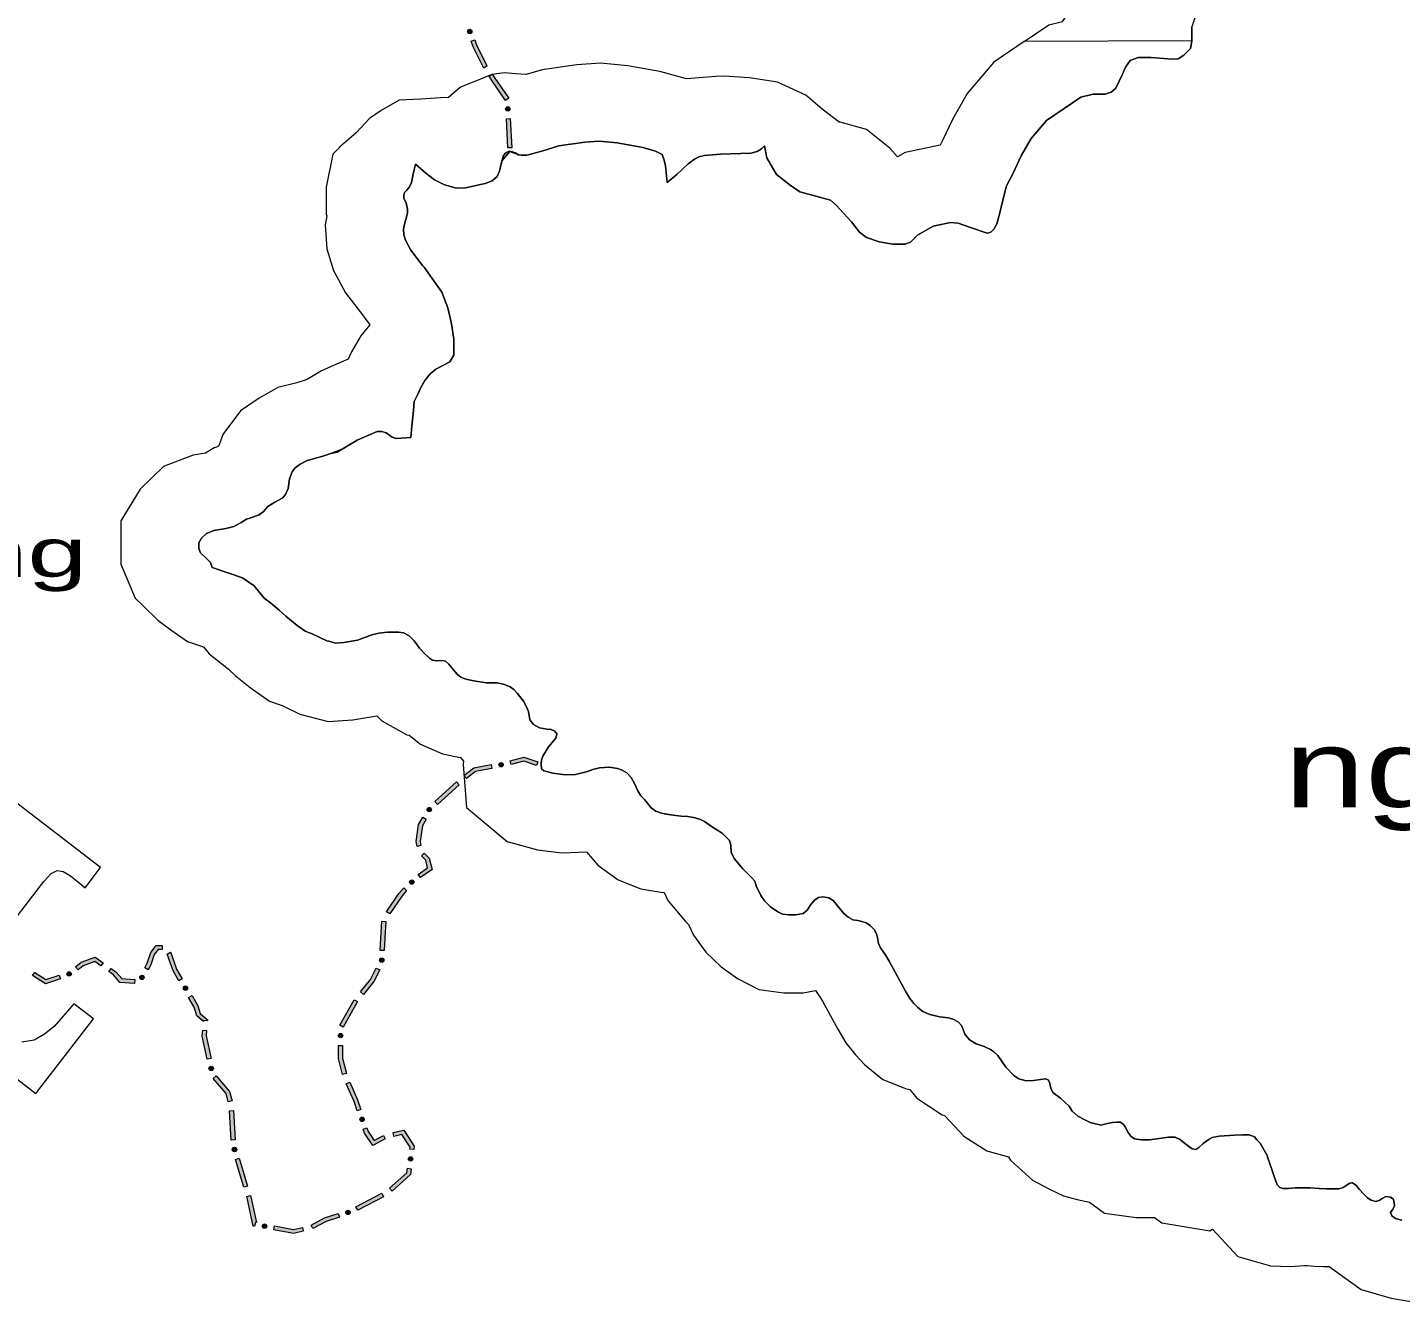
# Model space of a CAD drawing. Header units: metres. Extents: x -835890 to 1024355, y 79891 to 2211954.
# Drawn here: x -450619 to -309398, y 1624652 to 1755630 of the extents above; entities that cross this region are included whole.
import ezdxf
from ezdxf.enums import TextEntityAlignment as Align

# ---------------------------------------------------------------- set-up
doc = ezdxf.new("R2010")
doc.units = ezdxf.units.M
doc.header["$LTSCALE"] = 2200
for name, color, linetype, lineweight in [('13', 7, 'Continuous', 13), ('18', 7, 'Continuous', 13), ('20', 7, 'Continuous', 13), ('35', 7, 'Continuous', 13), ('36', 7, 'Continuous', 13), ('37', 7, 'Continuous', 13)]:
    doc.layers.add(name, color=color, linetype=linetype, lineweight=lineweight)
doc.layers.add('3', color=7, linetype='Continuous')

msp = doc.modelspace()

# ---------------------------------------------------------------- hatches: boundary and pattern name
at = {"layer": '37'}
for points in [[(-405053, 1755009, 1), (-405203, 1755434, 1)], [(-404607, 1754345), (-404420, 1753812), (-403371, 1751711), (-403349, 1751677), (-403686, 1751461), (-403719, 1751513), (-404789, 1753656), (-404984, 1754212)], [(-402809, 1750836), (-402469, 1750307), (-401124, 1748362), (-401453, 1748134), (-402802, 1750086), (-403145, 1750619)], [(-401202, 1747032, 1), (-401225, 1747482, 1)], [(-400962, 1746269), (-400806, 1743273), (-401206, 1743252), (-401362, 1746248)], [(-400980, 1680245), (-399556, 1680626), (-398122, 1680126), (-398253, 1679748), (-399572, 1680207), (-400877, 1679859)], [(-405723, 1678736), (-404724, 1679514), (-402923, 1679849), (-402850, 1679455), (-404555, 1679139), (-405477, 1678421)], [(-401682, 1679875, 1), (-402125, 1679793, 1)], [(-408716, 1676063), (-406485, 1678068), (-406217, 1677770), (-408449, 1675765)], [(-409184, 1675416, 1), (-409407, 1675025, 1)], [(-410535, 1671445), (-410644, 1671933), (-410391, 1673702), (-409964, 1674451), (-409617, 1674253), (-410006, 1673570), (-410237, 1671948), (-410145, 1671531)], [(-410433, 1668566), (-409460, 1669241), (-409654, 1670022), (-410095, 1670464), (-409812, 1670746), (-409293, 1670226), (-409005, 1669070), (-410205, 1668237)], [(-410934, 1667935, 1), (-411252, 1667616, 1)], [(-413677, 1664713), (-412413, 1666613), (-411923, 1667174), (-411622, 1666911), (-412094, 1666370), (-413344, 1664492)], [(-414329, 1660749), (-414266, 1662023), (-414158, 1663747), (-413759, 1663722), (-413866, 1662000), (-413930, 1660730)], [(-438555, 1658947), (-438299, 1659427), (-437931, 1660534), (-437365, 1661243), (-436753, 1661243), (-436753, 1660843), (-437173, 1660843), (-437574, 1660340), (-437930, 1659268), (-438202, 1658759)], [(-445666, 1659072), (-445103, 1659524), (-443644, 1660056), (-442827, 1659478), (-443058, 1659151), (-443704, 1659608), (-444904, 1659171), (-445416, 1658760)], [(-435907, 1660570), (-435879, 1660523), (-435274, 1658826), (-434699, 1657834), (-435045, 1657634), (-435638, 1658658), (-436242, 1660351), (-436250, 1660365)], [(-414168, 1659965, 1), (-414191, 1659516, 1)], [(-449873, 1658493), (-448722, 1657751), (-447357, 1658207), (-447230, 1657828), (-448777, 1657311), (-450089, 1658156)], [(-446132, 1658405, 1), (-446558, 1658263, 1)], [(-442011, 1658900), (-441482, 1658527), (-440917, 1657846), (-439571, 1657762), (-439596, 1657363), (-441114, 1657458), (-441756, 1658231), (-442242, 1658574)], [(-438742, 1658169, 1), (-438954, 1657771, 1)], [(-416377, 1656479), (-415322, 1657762), (-414745, 1658920), (-414387, 1658741), (-414985, 1657543), (-416068, 1656225)], [(-434258, 1656674, 1), (-434483, 1657064, 1)], [(-433696, 1656104), (-433095, 1655067), (-432864, 1654255), (-432107, 1653623), (-432115, 1653519), (-432514, 1653550), (-432521, 1653448), (-433215, 1654027), (-433466, 1654910), (-434042, 1655903)], [(-418503, 1653063), (-417029, 1655676), (-416681, 1655479), (-418155, 1652866)], [(-432191, 1652522), (-432233, 1651974), (-431738, 1649633), (-432129, 1649551), (-432637, 1651948), (-432590, 1652553)], [(-418417, 1652212, 1), (-418417, 1651762, 1)], [(-418206, 1647989), (-418617, 1649636), (-418617, 1650987), (-418217, 1650987), (-418217, 1649685), (-417817, 1648086)], [(-431680, 1648393, 1), (-431773, 1648834, 1)], [(-431217, 1647841), (-429837, 1646245), (-429579, 1645299), (-429965, 1645193), (-430199, 1646053), (-431520, 1647579)], [(-416713, 1644269), (-417032, 1645229), (-417838, 1647024), (-417474, 1647188), (-416659, 1645374), (-416333, 1644395)], [(-429424, 1644274), (-429253, 1641279), (-429653, 1641256), (-429823, 1644251)], [(-416278, 1643597, 1), (-416136, 1643170, 1)], [(-413825, 1641374), (-415098, 1640679), (-415939, 1641944), (-416081, 1642371), (-415702, 1642497), (-415577, 1642121), (-414968, 1641206), (-414017, 1641725)], [(-411279, 1640331), (-411253, 1640531), (-412103, 1641808), (-412926, 1641631), (-413010, 1642022), (-411920, 1642256), (-410837, 1640627), (-410882, 1640279)], [(-429259, 1640066, 1), (-429389, 1640497, 1)], [(-428844, 1639382), (-427977, 1636510), (-428360, 1636394), (-429227, 1639267)], [(-413383, 1636302), (-411596, 1637894), (-411537, 1638347), (-411140, 1638296), (-411219, 1637694), (-413117, 1636003)], [(-411181, 1639536, 1), (-411239, 1639090, 1)], [(-427688, 1635553), (-427649, 1635422), (-427071, 1632760), (-427181, 1632780), (-427252, 1632387), (-427406, 1632414), (-428036, 1635322), (-428071, 1635437)], [(-416832, 1634401), (-414168, 1635779), (-413984, 1635424), (-416649, 1634046)], [(-417436, 1633885, 1), (-417865, 1633748, 1)], [(-426011, 1632364, 1), (-426454, 1632444, 1)], [(-421444, 1632513), (-420066, 1633257), (-418664, 1633704), (-418542, 1633322), (-419909, 1632887), (-421254, 1632161)], [(-425213, 1632422), (-423254, 1632065), (-422345, 1632260), (-422262, 1631869), (-423247, 1631657), (-425285, 1632028)]]:
    msp.add_hatch(color=256, dxfattribs=at).paths.add_polyline_path(points)

# ---------------------------------------------------------------- linework, layer by layer
at = {"layer": '13'}
for points in [[(-393282, 1743840), (-391824, 1743937), (-389965, 1743754), (-387342, 1743293), (-386030, 1742928), (-385350, 1742564), (-385140, 1741978), (-385001, 1741391), (-384830, 1739703), (-383816, 1740504), (-382663, 1741615), (-382022, 1742085), (-381574, 1742320), (-380976, 1742470), (-379353, 1742598), (-376204, 1742715), (-375584, 1742865), (-375115, 1743142), (-374808, 1743450), (-374578, 1742242), (-373591, 1740515), (-372174, 1739404), (-371187, 1738726), (-369153, 1738170), (-368043, 1737862), (-367427, 1737368), (-365855, 1735641), (-365053, 1734592), (-364314, 1734037), (-363019, 1733605), (-361601, 1733359), (-360368, 1733359), (-359813, 1733544), (-359073, 1734284), (-357471, 1735209), (-355683, 1735579), (-354881, 1735518), (-353525, 1735024), (-351922, 1734469), (-351553, 1734592), (-351244, 1734901), (-350936, 1735456), (-350597, 1736567), (-350350, 1737739), (-349919, 1739343), (-349302, 1740515), (-348378, 1742489), (-347391, 1744216), (-345819, 1746067), (-342282, 1748481), (-341016, 1748787), (-339778, 1748781), (-339161, 1748966), (-338668, 1749398), (-337990, 1750817), (-337682, 1751557), (-337189, 1752236), (-336387, 1752544), (-335031, 1752544), (-332873, 1752359), (-332257, 1752421), (-331702, 1752791), (-330993, 1753469), (-330870, 1754210), (-330870, 1754888), (-330870, 1755690)], [(-419630, 1692524), (-419844, 1692579), (-421336, 1693304), (-422040, 1693553), (-422868, 1694134), (-424038, 1695104), (-424743, 1695725), (-425633, 1696471), (-426275, 1696968), (-427290, 1698231), (-428491, 1699055), (-431623, 1700099), (-431800, 1700629), (-432203, 1701033), (-432827, 1701620), (-433010, 1702061), (-433010, 1702648), (-432717, 1703125), (-432220, 1703610), (-431450, 1703904), (-430222, 1704116), (-429379, 1704336), (-428645, 1704740), (-428095, 1705070), (-427637, 1705217), (-426793, 1705511), (-426388, 1705853), (-425880, 1706375), (-425183, 1706840), (-424371, 1707275), (-424051, 1707682), (-423790, 1708233), (-423661, 1709225), (-423398, 1709961), (-423093, 1710367), (-422575, 1710722), (-421851, 1711127), (-420714, 1711421), (-420257, 1711566), (-419420, 1711831), (-418257, 1712281), (-417745, 1712593), (-416718, 1713217), (-415434, 1713767), (-414664, 1714097), (-414187, 1714097), (-413710, 1713951), (-413105, 1713510), (-412701, 1713363), (-411176, 1713491), (-411099, 1714656), (-410914, 1716260), (-410852, 1717186), (-410482, 1717926), (-410174, 1718605), (-409742, 1719346), (-409187, 1720025), (-408632, 1720518), (-407182, 1721259), (-406751, 1721938), (-406751, 1722802), (-406751, 1723604), (-406997, 1725147), (-407367, 1726813), (-407984, 1728418), (-409814, 1730989), (-409995, 1731176), (-411186, 1732732), (-411745, 1733753), (-411915, 1734312), (-411951, 1734883), (-411854, 1735418), (-411635, 1736123), (-411538, 1736584), (-411538, 1736949), (-411684, 1737557), (-411902, 1738067), (-411902, 1738407), (-411854, 1738650), (-411587, 1738918), (-411332, 1739246), (-411137, 1739708), (-410943, 1740558), (-410714, 1741565), (-409643, 1740643), (-408744, 1739963), (-407736, 1739440), (-406497, 1739124), (-405550, 1739149), (-403533, 1739586), (-402829, 1739853), (-402319, 1740315), (-402076, 1740850), (-401829, 1741904), (-401000, 1742888), (-400043, 1742527), (-399804, 1742491), (-399270, 1742515), (-397715, 1742928), (-395954, 1743451), (-393282, 1743840)], [(-366692, 1664585), (-367272, 1665310), (-367769, 1665870), (-368183, 1666140), (-368815, 1666240), (-369250, 1666178), (-369623, 1665950), (-370058, 1665452), (-370411, 1664872), (-370825, 1664541), (-371592, 1664396), (-372317, 1664396), (-372959, 1664479), (-373436, 1664727), (-374182, 1665245), (-374803, 1665846), (-375197, 1666385), (-375663, 1667400), (-375808, 1667877), (-376118, 1668209), (-377051, 1669142), (-377941, 1670199), (-378242, 1670862), (-378263, 1671567), (-378408, 1672044), (-378760, 1672396), (-379133, 1672769), (-379547, 1673039), (-380148, 1673412), (-380997, 1673992), (-381453, 1674241), (-382105, 1674428), (-382685, 1674510), (-383369, 1674552), (-384218, 1674656), (-384943, 1674759), (-385420, 1674842), (-386000, 1675070), (-386455, 1675402), (-387170, 1676252), (-387543, 1676646), (-387854, 1677164), (-388164, 1677827), (-388537, 1678532), (-388972, 1678988), (-389449, 1679278), (-389946, 1679465), (-390754, 1679589), (-391800, 1679506), (-392463, 1679340), (-393022, 1679154), (-394244, 1678843), (-395301, 1678801), (-396585, 1678967), (-397497, 1679216), (-397745, 1679423), (-397787, 1679942), (-397766, 1680294), (-397600, 1680729), (-397031, 1681679), (-396285, 1682570), (-396181, 1683005), (-396388, 1683295), (-396761, 1683461), (-397196, 1683502), (-397963, 1683626), (-398564, 1683958), (-398957, 1684455), (-399092, 1685305), (-399278, 1685802), (-399610, 1686382), (-400210, 1687170), (-400583, 1687564), (-400977, 1687854), (-401556, 1688102), (-402261, 1688248), (-403452, 1688268), (-404694, 1688455), (-405523, 1688621), (-406040, 1688849), (-406434, 1689159), (-406848, 1689615), (-407283, 1690175), (-407635, 1690486), (-407925, 1690569), (-408536, 1690527), (-408950, 1690589), (-409282, 1690776), (-409737, 1691232), (-410297, 1691833), (-410835, 1692579), (-411353, 1693077), (-411933, 1693387), (-412471, 1693470), (-413579, 1693450), (-414470, 1693346), (-415215, 1693180), (-416686, 1692641), (-418074, 1692413), (-418954, 1692351), (-419630, 1692524)], [(-313192, 1635728), (-313627, 1636163), (-314000, 1636620), (-314332, 1636848), (-314601, 1636827), (-314891, 1636661), (-315285, 1636371), (-315741, 1636226), (-317036, 1636243), (-317782, 1636284), (-318694, 1636346), (-319461, 1636346), (-320228, 1636326), (-320932, 1636263), (-321513, 1636284), (-321803, 1636367), (-322072, 1636657), (-322362, 1637403), (-323160, 1639725), (-323843, 1640948), (-324175, 1641280), (-324424, 1641570), (-324983, 1641798), (-325605, 1641778), (-326475, 1641757), (-328060, 1641653), (-328764, 1641529), (-329096, 1641342), (-329697, 1640907), (-330132, 1640471), (-330463, 1640285), (-330836, 1640347), (-331189, 1640596), (-331665, 1640969), (-332121, 1641342), (-332556, 1641529), (-333250, 1641550), (-334452, 1641363), (-335239, 1641280), (-336027, 1641280), (-336752, 1641384), (-337125, 1641653), (-337456, 1642068), (-337684, 1642586), (-337912, 1642897), (-338192, 1643084), (-338565, 1643105), (-339021, 1643063), (-339704, 1642918), (-340202, 1642794), (-340782, 1642918), (-341320, 1643063), (-341942, 1643353), (-342605, 1643706), (-343175, 1644224), (-343465, 1644743), (-344377, 1645551), (-345164, 1646132), (-345371, 1646588), (-345516, 1647210), (-345640, 1647438), (-345920, 1647542), (-346438, 1647479), (-347143, 1647376), (-347909, 1647334), (-348655, 1647542), (-349173, 1647873), (-350002, 1648744), (-350820, 1649947), (-351235, 1650320), (-351587, 1650569), (-352209, 1650859), (-353058, 1651129), (-353721, 1651564), (-354198, 1652144), (-354384, 1652601), (-354550, 1653015), (-354850, 1653388), (-355348, 1653658), (-355886, 1653803), (-356777, 1653907), (-357813, 1654176), (-358538, 1654467), (-359077, 1654902), (-359450, 1655296), (-359875, 1655814), (-360310, 1656561), (-361978, 1659650), (-362351, 1660210), (-362869, 1660998), (-363076, 1661454), (-363200, 1662076), (-363345, 1662511), (-363552, 1662905), (-363915, 1663278), (-364371, 1663569), (-364806, 1663735), (-365220, 1663817), (-365738, 1663900), (-366215, 1664149), (-366692, 1664585)], [(-309265, 1633011), (-309928, 1633198), (-310301, 1633468), (-310425, 1633799), (-310177, 1634131), (-310032, 1634484), (-310052, 1634795), (-310135, 1635127), (-310384, 1635396), (-310923, 1635438), (-311296, 1635251), (-311607, 1635023), (-311990, 1634940), (-312405, 1635064), (-312798, 1635313), (-313192, 1635728)]]:
    msp.add_lwpolyline(points, dxfattribs=at)
at = {"layer": '18'}
for points in [[(-330870, 1755690), (-330870, 1754888), (-330870, 1754210), (-330993, 1753469), (-331702, 1752791), (-332257, 1752421), (-332873, 1752359), (-335031, 1752544), (-336387, 1752544), (-337189, 1752236), (-337682, 1751557), (-337990, 1750817), (-338668, 1749398), (-339161, 1748966), (-339778, 1748781), (-341016, 1748787), (-342282, 1748481), (-345819, 1746067), (-347391, 1744216), (-348378, 1742489), (-349302, 1740515), (-349919, 1739343), (-350350, 1737739), (-350597, 1736567), (-350936, 1735456), (-351244, 1734901), (-351553, 1734592), (-351922, 1734469), (-353525, 1735024), (-354881, 1735518), (-355683, 1735579), (-357471, 1735209)], [(-330870, 1755690), (-330870, 1754888), (-330870, 1754210), (-330993, 1753469), (-331702, 1752791), (-332257, 1752421), (-332873, 1752359), (-335031, 1752544), (-336387, 1752544), (-337189, 1752236), (-337682, 1751557), (-337990, 1750817), (-338668, 1749398), (-339161, 1748966), (-339778, 1748781), (-341016, 1748787), (-342282, 1748481), (-345819, 1746067), (-347391, 1744216), (-348378, 1742489), (-349302, 1740515), (-349919, 1739343), (-350350, 1737739), (-350597, 1736567), (-350936, 1735456), (-351244, 1734901), (-351553, 1734592), (-351922, 1734469), (-353525, 1735024), (-354881, 1735518), (-355683, 1735579), (-357471, 1735209)], [(-357471, 1735209), (-359073, 1734284), (-359813, 1733544), (-360368, 1733359), (-361601, 1733359), (-363019, 1733605), (-364314, 1734037), (-365053, 1734592), (-365855, 1735641), (-367427, 1737368), (-368043, 1737862), (-369153, 1738170), (-371187, 1738726), (-372174, 1739404), (-373591, 1740515), (-374578, 1742242), (-374808, 1743450), (-375115, 1743142), (-375584, 1742865), (-376204, 1742715), (-379353, 1742598), (-380976, 1742470), (-381574, 1742320), (-382022, 1742085), (-382663, 1741615), (-383816, 1740504), (-384830, 1739703), (-385001, 1741391), (-385140, 1741978), (-385350, 1742564), (-386030, 1742928), (-387342, 1743293), (-389965, 1743754), (-391824, 1743937), (-393282, 1743840), (-395954, 1743451), (-397715, 1742928), (-399270, 1742515), (-399804, 1742491), (-400043, 1742527), (-401000, 1742888), (-401829, 1741904), (-402076, 1740850), (-402319, 1740315), (-402829, 1739853), (-403533, 1739586), (-405550, 1739149), (-406497, 1739124), (-407736, 1739440), (-408744, 1739963), (-409643, 1740643), (-410714, 1741565), (-410943, 1740558), (-411137, 1739708), (-411332, 1739246), (-411587, 1738918), (-411854, 1738650), (-411902, 1738407), (-411902, 1738067), (-411684, 1737557), (-411538, 1736949), (-411538, 1736584), (-411635, 1736123), (-411854, 1735418), (-411951, 1734883), (-411915, 1734312), (-411745, 1733753), (-411186, 1732732), (-409995, 1731176), (-409814, 1730989), (-407984, 1728418), (-407367, 1726813), (-406997, 1725147), (-406751, 1723604), (-406751, 1722802), (-406751, 1721938), (-407182, 1721259), (-408632, 1720518), (-409187, 1720025), (-409742, 1719346), (-410174, 1718605), (-410482, 1717926), (-410852, 1717186), (-410914, 1716260), (-411099, 1714656), (-411176, 1713491), (-412701, 1713363), (-413105, 1713510), (-413710, 1713951), (-414187, 1714097), (-414664, 1714097), (-415434, 1713767), (-416718, 1713217), (-417745, 1712593), (-418257, 1712281), (-419420, 1711831), (-420257, 1711566), (-420714, 1711421), (-421851, 1711127), (-422575, 1710722), (-423093, 1710367)], [(-357471, 1735209), (-359073, 1734284), (-359813, 1733544), (-360368, 1733359), (-361601, 1733359), (-363019, 1733605), (-364314, 1734037), (-365053, 1734592), (-365855, 1735641), (-367427, 1737368), (-368043, 1737862), (-369153, 1738170), (-371187, 1738726), (-372174, 1739404), (-373591, 1740515), (-374578, 1742242), (-374808, 1743450), (-375115, 1743142), (-375584, 1742865), (-376204, 1742715), (-379353, 1742598), (-380976, 1742470), (-381574, 1742320), (-382022, 1742085), (-382663, 1741615), (-383816, 1740504), (-384830, 1739703), (-385001, 1741391), (-385140, 1741978), (-385350, 1742564), (-386030, 1742928), (-387342, 1743293), (-389965, 1743754), (-391824, 1743937), (-393282, 1743840), (-395954, 1743451), (-397715, 1742928), (-399270, 1742515), (-399804, 1742491), (-400043, 1742527), (-401000, 1742888), (-401829, 1741904), (-402076, 1740850), (-402319, 1740315), (-402829, 1739853), (-403533, 1739586), (-405550, 1739149), (-406497, 1739124), (-407736, 1739440), (-408744, 1739963), (-409643, 1740643), (-410714, 1741565), (-410943, 1740558), (-411137, 1739708), (-411332, 1739246), (-411587, 1738918), (-411854, 1738650), (-411902, 1738407), (-411902, 1738067), (-411684, 1737557), (-411538, 1736949), (-411538, 1736584), (-411635, 1736123), (-411854, 1735418), (-411951, 1734883), (-411915, 1734312), (-411745, 1733753), (-411186, 1732732), (-409995, 1731176), (-409814, 1730989), (-407984, 1728418), (-407367, 1726813), (-406997, 1725147), (-406751, 1723604), (-406751, 1722802), (-406751, 1721938), (-407182, 1721259), (-408632, 1720518), (-409187, 1720025), (-409742, 1719346), (-410174, 1718605), (-410482, 1717926), (-410852, 1717186), (-410914, 1716260), (-411099, 1714656), (-411176, 1713491), (-412701, 1713363), (-413105, 1713510), (-413710, 1713951), (-414187, 1714097), (-414664, 1714097), (-415434, 1713767), (-416718, 1713217), (-417745, 1712593), (-418257, 1712281), (-419420, 1711831), (-420257, 1711566), (-420714, 1711421), (-421851, 1711127), (-422575, 1710722), (-423093, 1710367)], [(-423093, 1710367), (-423398, 1709961), (-423661, 1709225), (-423790, 1708233), (-424051, 1707682), (-424371, 1707275), (-425183, 1706840), (-425880, 1706375), (-426388, 1705853), (-426793, 1705511), (-427637, 1705217), (-428095, 1705070), (-428645, 1704740), (-429379, 1704336), (-430222, 1704116), (-431450, 1703904), (-432220, 1703610), (-432717, 1703125), (-433010, 1702648), (-433010, 1702061), (-432827, 1701620), (-432203, 1701033), (-431800, 1700629), (-431623, 1700099), (-428491, 1699055), (-427290, 1698231), (-426275, 1696968), (-425633, 1696471), (-424743, 1695725), (-424038, 1695104), (-422868, 1694134), (-422040, 1693553), (-421336, 1693304), (-419844, 1692579), (-419630, 1692524), (-418954, 1692351), (-418074, 1692413), (-416686, 1692641), (-415215, 1693180), (-414470, 1693346), (-413579, 1693450), (-412471, 1693470), (-411933, 1693387), (-411353, 1693077), (-410835, 1692579), (-410297, 1691833), (-409737, 1691232), (-409282, 1690776), (-408950, 1690589), (-408536, 1690527), (-407925, 1690569), (-407635, 1690486), (-407283, 1690175), (-406848, 1689615), (-406434, 1689159), (-406040, 1688849), (-405523, 1688621), (-404694, 1688455), (-403452, 1688268), (-402261, 1688248), (-401556, 1688102), (-400977, 1687854), (-400583, 1687564), (-400210, 1687170), (-399610, 1686382), (-399278, 1685802), (-399092, 1685305), (-398957, 1684455), (-398564, 1683958), (-397963, 1683626), (-397196, 1683502), (-396761, 1683461), (-396388, 1683295), (-396181, 1683005), (-396285, 1682570), (-397031, 1681679), (-397600, 1680729), (-397766, 1680294), (-397787, 1679942), (-397745, 1679423), (-397497, 1679216), (-396585, 1678967), (-395301, 1678801), (-394244, 1678843), (-393022, 1679154), (-392463, 1679340), (-391800, 1679506), (-390754, 1679589), (-389946, 1679465), (-389449, 1679278), (-388972, 1678988), (-388537, 1678532), (-388164, 1677827), (-387854, 1677164), (-387543, 1676646), (-387170, 1676252), (-386455, 1675402), (-386000, 1675070), (-385420, 1674842), (-384943, 1674759), (-384218, 1674656)], [(-423093, 1710367), (-423398, 1709961), (-423661, 1709225), (-423790, 1708233), (-424051, 1707682), (-424371, 1707275), (-425183, 1706840), (-425880, 1706375), (-426388, 1705853), (-426793, 1705511), (-427637, 1705217), (-428095, 1705070), (-428645, 1704740), (-429379, 1704336), (-430222, 1704116), (-431450, 1703904), (-432220, 1703610), (-432717, 1703125), (-433010, 1702648), (-433010, 1702061), (-432827, 1701620), (-432203, 1701033), (-431800, 1700629), (-431623, 1700099), (-428491, 1699055), (-427290, 1698231), (-426275, 1696968), (-425633, 1696471), (-424743, 1695725), (-424038, 1695104), (-422868, 1694134), (-422040, 1693553), (-421336, 1693304), (-419844, 1692579), (-419630, 1692524), (-418954, 1692351), (-418074, 1692413), (-416686, 1692641), (-415215, 1693180), (-414470, 1693346), (-413579, 1693450), (-412471, 1693470), (-411933, 1693387), (-411353, 1693077), (-410835, 1692579), (-410297, 1691833), (-409737, 1691232), (-409282, 1690776), (-408950, 1690589), (-408536, 1690527), (-407925, 1690569), (-407635, 1690486), (-407283, 1690175), (-406848, 1689615), (-406434, 1689159), (-406040, 1688849), (-405523, 1688621), (-404694, 1688455), (-403452, 1688268), (-402261, 1688248), (-401556, 1688102), (-400977, 1687854), (-400583, 1687564), (-400210, 1687170), (-399610, 1686382), (-399278, 1685802), (-399092, 1685305), (-398957, 1684455), (-398564, 1683958), (-397963, 1683626), (-397196, 1683502), (-396761, 1683461), (-396388, 1683295), (-396181, 1683005), (-396285, 1682570), (-397031, 1681679), (-397600, 1680729), (-397766, 1680294), (-397787, 1679942), (-397745, 1679423), (-397497, 1679216), (-396585, 1678967), (-395301, 1678801), (-394244, 1678843), (-393022, 1679154), (-392463, 1679340), (-391800, 1679506), (-390754, 1679589), (-389946, 1679465), (-389449, 1679278), (-388972, 1678988), (-388537, 1678532), (-388164, 1677827), (-387854, 1677164), (-387543, 1676646), (-387170, 1676252), (-386455, 1675402), (-386000, 1675070), (-385420, 1674842), (-384943, 1674759), (-384218, 1674656)], [(-384218, 1674656), (-383369, 1674552), (-382685, 1674510), (-382105, 1674428), (-381453, 1674241), (-380997, 1673992), (-380148, 1673412), (-379547, 1673039), (-379133, 1672769), (-378760, 1672396), (-378408, 1672044), (-378263, 1671567), (-378242, 1670862), (-377941, 1670199), (-377051, 1669142), (-376118, 1668209), (-375808, 1667877), (-375663, 1667400), (-375197, 1666385), (-374803, 1665846), (-374182, 1665245), (-373436, 1664727), (-372959, 1664479), (-372317, 1664396), (-371592, 1664396), (-370825, 1664541), (-370411, 1664872), (-370058, 1665452), (-369623, 1665950), (-369250, 1666178), (-368815, 1666240), (-368183, 1666140), (-367769, 1665870), (-367272, 1665310), (-366692, 1664585), (-366215, 1664149), (-365738, 1663900), (-365220, 1663817), (-364806, 1663735), (-364371, 1663569), (-363915, 1663278), (-363552, 1662905), (-363345, 1662511), (-363200, 1662076), (-363076, 1661454), (-362869, 1660998), (-362351, 1660210), (-361978, 1659650), (-360310, 1656561), (-359875, 1655814), (-359450, 1655296), (-359077, 1654902), (-358538, 1654467), (-357813, 1654176), (-356777, 1653907), (-355886, 1653803), (-355348, 1653658), (-354850, 1653388), (-354550, 1653015), (-354384, 1652601), (-354198, 1652144), (-353721, 1651564), (-353058, 1651129), (-352209, 1650859), (-351587, 1650569), (-351235, 1650320), (-350820, 1649947), (-350002, 1648744), (-349173, 1647873), (-348655, 1647542), (-347909, 1647334), (-347143, 1647376), (-346438, 1647479), (-345920, 1647542), (-345640, 1647438), (-345516, 1647210), (-345371, 1646588), (-345164, 1646132), (-344377, 1645551), (-343465, 1644743), (-343175, 1644224), (-342605, 1643706), (-341942, 1643353), (-341320, 1643063), (-340782, 1642918), (-340202, 1642794), (-339704, 1642918), (-339021, 1643063), (-338565, 1643105), (-338192, 1643084), (-337912, 1642897), (-337684, 1642586), (-337456, 1642068), (-337125, 1641653), (-336752, 1641384), (-336027, 1641280), (-335239, 1641280), (-334452, 1641363), (-333250, 1641550), (-332556, 1641529), (-332121, 1641342)], [(-384218, 1674656), (-383369, 1674552), (-382685, 1674510), (-382105, 1674428), (-381453, 1674241), (-380997, 1673992), (-380148, 1673412), (-379547, 1673039), (-379133, 1672769), (-378760, 1672396), (-378408, 1672044), (-378263, 1671567), (-378242, 1670862), (-377941, 1670199), (-377051, 1669142), (-376118, 1668209), (-375808, 1667877), (-375663, 1667400), (-375197, 1666385), (-374803, 1665846), (-374182, 1665245), (-373436, 1664727), (-372959, 1664479), (-372317, 1664396), (-371592, 1664396), (-370825, 1664541), (-370411, 1664872), (-370058, 1665452), (-369623, 1665950), (-369250, 1666178), (-368815, 1666240), (-368183, 1666140), (-367769, 1665870), (-367272, 1665310), (-366692, 1664585), (-366215, 1664149), (-365738, 1663900), (-365220, 1663817), (-364806, 1663735), (-364371, 1663569), (-363915, 1663278), (-363552, 1662905), (-363345, 1662511), (-363200, 1662076), (-363076, 1661454), (-362869, 1660998), (-362351, 1660210), (-361978, 1659650), (-360310, 1656561), (-359875, 1655814), (-359450, 1655296), (-359077, 1654902), (-358538, 1654467), (-357813, 1654176), (-356777, 1653907), (-355886, 1653803), (-355348, 1653658), (-354850, 1653388), (-354550, 1653015), (-354384, 1652601), (-354198, 1652144), (-353721, 1651564), (-353058, 1651129), (-352209, 1650859), (-351587, 1650569), (-351235, 1650320), (-350820, 1649947), (-350002, 1648744), (-349173, 1647873), (-348655, 1647542), (-347909, 1647334), (-347143, 1647376), (-346438, 1647479), (-345920, 1647542), (-345640, 1647438), (-345516, 1647210), (-345371, 1646588), (-345164, 1646132), (-344377, 1645551), (-343465, 1644743), (-343175, 1644224), (-342605, 1643706), (-341942, 1643353), (-341320, 1643063), (-340782, 1642918), (-340202, 1642794), (-339704, 1642918), (-339021, 1643063), (-338565, 1643105), (-338192, 1643084), (-337912, 1642897), (-337684, 1642586), (-337456, 1642068), (-337125, 1641653), (-336752, 1641384), (-336027, 1641280), (-335239, 1641280), (-334452, 1641363), (-333250, 1641550), (-332556, 1641529), (-332121, 1641342)], [(-332121, 1641342), (-331665, 1640969), (-331189, 1640596), (-330836, 1640347), (-330463, 1640285), (-330132, 1640471), (-329697, 1640907), (-329096, 1641342), (-328764, 1641529), (-328060, 1641653), (-326475, 1641757), (-325605, 1641778), (-324983, 1641798), (-324424, 1641570), (-324175, 1641280), (-323843, 1640948), (-323160, 1639725), (-322362, 1637403), (-322072, 1636657), (-321803, 1636367), (-321513, 1636284), (-320932, 1636263), (-320228, 1636326), (-319461, 1636346), (-318694, 1636346), (-317782, 1636284), (-317036, 1636243), (-315741, 1636226), (-315285, 1636371), (-314891, 1636661), (-314601, 1636827), (-314332, 1636848), (-314000, 1636620), (-313627, 1636163), (-313192, 1635728), (-312798, 1635313), (-312405, 1635064), (-311990, 1634940), (-311607, 1635023), (-311296, 1635251), (-310923, 1635438), (-310384, 1635396), (-310135, 1635127), (-310052, 1634795), (-310032, 1634484), (-310177, 1634131), (-310425, 1633799), (-310301, 1633468), (-309928, 1633198), (-309265, 1633011)], [(-332121, 1641342), (-331665, 1640969), (-331189, 1640596), (-330836, 1640347), (-330463, 1640285), (-330132, 1640471), (-329697, 1640907), (-329096, 1641342), (-328764, 1641529), (-328060, 1641653), (-326475, 1641757), (-325605, 1641778), (-324983, 1641798), (-324424, 1641570), (-324175, 1641280), (-323843, 1640948), (-323160, 1639725), (-322362, 1637403), (-322072, 1636657), (-321803, 1636367), (-321513, 1636284), (-320932, 1636263), (-320228, 1636326), (-319461, 1636346), (-318694, 1636346), (-317782, 1636284), (-317036, 1636243), (-315741, 1636226), (-315285, 1636371), (-314891, 1636661), (-314601, 1636827), (-314332, 1636848), (-314000, 1636620), (-313627, 1636163), (-313192, 1635728), (-312798, 1635313), (-312405, 1635064), (-311990, 1634940), (-311607, 1635023), (-311296, 1635251), (-310923, 1635438), (-310384, 1635396), (-310135, 1635127), (-310052, 1634795), (-310032, 1634484), (-310177, 1634131), (-310425, 1633799), (-310301, 1633468), (-309928, 1633198), (-309265, 1633011)]]:
    msp.add_lwpolyline(points, dxfattribs=at)
at = {"layer": '20'}
for points in [[(-458243, 1655782), (-448942, 1667846), (-448193, 1668651), (-447554, 1668975), (-446946, 1668872), (-446187, 1668408), (-445520, 1667859), (-444694, 1667185), (-443095, 1669260), (-452599, 1676587)], [(-466316, 1658794), (-449752, 1646026), (-443837, 1653699), (-445858, 1655257), (-447878, 1652939), (-448857, 1652133), (-449945, 1651506), (-451212, 1651300)]]:
    msp.add_lwpolyline(points, dxfattribs=at)
at = {"layer": '35'}
for p, q in [((-330870, 1754265), (-348116, 1754185)), ((-332121, 1641342), (-332566, 1641532))]:
    msp.add_line(p, q, dxfattribs=at)
for points in [[(-348116, 1754185), (-345585, 1755913), (-344154, 1756259), (-342270, 1758852), (-338793, 1760190), (-338872, 1760822), (-337668, 1763954), (-337668, 1764275), (-338038, 1765693), (-338038, 1768819), (-336734, 1772731), (-333102, 1776103), (-330434, 1776992), (-329691, 1778516)], [(-322379, 1775258), (-323688, 1772576), (-324551, 1771404), (-325599, 1770356), (-326524, 1769863), (-328928, 1769062), (-329791, 1768260), (-330038, 1767521), (-330038, 1766719), (-329668, 1765301), (-329668, 1762959), (-329760, 1761674), (-330377, 1760625), (-330685, 1759823), (-330562, 1758836), (-330438, 1757849), (-330438, 1756924), (-330870, 1755690), (-330870, 1754888), (-330870, 1754265), (-348116, 1754185)], [(-374808, 1743450), (-374578, 1742242), (-373591, 1740515), (-372174, 1739404), (-371187, 1738726), (-369153, 1738170), (-368043, 1737862), (-367427, 1737368), (-365855, 1735641), (-365053, 1734592), (-364314, 1734037), (-363019, 1733605), (-361601, 1733359), (-360368, 1733359), (-359813, 1733544), (-359073, 1734284), (-357471, 1735209), (-355683, 1735579), (-354881, 1735518), (-353525, 1735024), (-351922, 1734469), (-351553, 1734592), (-351244, 1734901), (-350936, 1735456), (-350597, 1736567), (-350350, 1737739), (-349919, 1739343), (-349302, 1740515), (-348378, 1742489), (-347391, 1744216), (-345819, 1746067), (-342282, 1748481), (-341016, 1748787), (-339778, 1748781), (-339161, 1748966), (-338668, 1749398), (-337990, 1750817), (-337682, 1751557), (-337189, 1752236), (-336387, 1752544), (-335031, 1752544), (-332873, 1752359), (-332257, 1752421), (-331702, 1752791), (-330993, 1753469), (-330870, 1754210), (-330870, 1754265)], [(-348116, 1754185), (-351219, 1752067), (-353970, 1748829), (-355485, 1746175), (-356469, 1744075), (-356757, 1743527), (-360354, 1742782), (-361129, 1742335), (-361935, 1743220), (-364322, 1745131), (-367028, 1745883), (-367133, 1745912), (-368897, 1747217)], [(-382847, 1750347), (-385573, 1751104), (-388880, 1751686), (-391699, 1751963), (-394125, 1751801), (-397677, 1751284), (-399343, 1750790), (-400379, 1750876)], [(-400379, 1750876), (-401565, 1750955), (-402848, 1750787), (-404016, 1750331), (-406074, 1749507), (-407311, 1748444), (-408148, 1748388)], [(-368897, 1747217), (-370571, 1748667), (-373472, 1750006), (-376373, 1750453), (-378953, 1750618), (-379818, 1750586), (-382847, 1750347)], [(-408148, 1748388), (-410157, 1748277), (-412389, 1748165), (-414230, 1747105), (-415457, 1746268), (-416852, 1744762), (-418515, 1743337), (-418526, 1743292), (-419224, 1742593), (-419902, 1739199), (-419902, 1736426), (-419832, 1736261), (-419997, 1735350), (-419839, 1732874), (-419158, 1730635), (-417910, 1728355), (-416067, 1725947), (-415982, 1725859)], [(-410714, 1741565), (-409643, 1740643), (-408744, 1739963), (-407736, 1739440), (-406497, 1739124), (-405550, 1739149), (-403533, 1739586), (-402829, 1739853), (-402319, 1740315), (-402076, 1740850), (-401809, 1741992), (-401675, 1742466), (-401408, 1742758), (-401043, 1742904), (-401043, 1742904)], [(-401043, 1742904), (-400752, 1742879), (-400460, 1742734), (-400120, 1742539), (-399804, 1742491), (-399270, 1742515), (-397715, 1742928), (-395954, 1743451), (-393282, 1743840), (-391824, 1743937), (-389965, 1743754), (-387342, 1743293), (-386030, 1742928), (-385350, 1742564)], [(-384830, 1739703), (-383816, 1740504), (-382663, 1741615), (-382022, 1742085), (-381574, 1742320), (-380976, 1742470), (-379353, 1742598), (-376204, 1742715), (-375584, 1742865), (-375115, 1743142), (-374808, 1743450)], [(-409814, 1730989), (-409995, 1731176), (-411186, 1732732), (-411745, 1733753), (-411915, 1734312), (-411951, 1734883), (-411854, 1735418), (-411635, 1736123), (-411538, 1736584), (-411538, 1736949), (-411684, 1737557), (-411902, 1738067), (-411902, 1738407), (-411854, 1738650), (-411587, 1738918), (-411332, 1739246), (-411137, 1739708), (-410943, 1740558), (-410714, 1741565)], [(-385350, 1742564), (-385140, 1741978), (-385001, 1741391), (-384830, 1739703)], [(-411176, 1713491), (-411099, 1714656), (-410914, 1716260), (-410852, 1717186), (-410482, 1717926), (-410174, 1718605), (-409742, 1719346), (-409187, 1720025), (-408632, 1720518), (-407182, 1721259), (-406751, 1721938), (-406751, 1722802), (-406751, 1723604), (-406997, 1725147), (-407367, 1726813), (-407984, 1728418), (-409814, 1730989)], [(-415982, 1725859), (-415409, 1725053), (-416335, 1723921), (-417289, 1722283), (-417632, 1721529)], [(-417632, 1721529), (-418587, 1721120), (-420389, 1720347), (-421763, 1719512), (-421837, 1719457)], [(-421837, 1719457), (-422924, 1719113), (-424853, 1718615), (-426798, 1717527), (-428703, 1716221), (-430525, 1713792), (-430946, 1712613), (-431024, 1712561), (-431064, 1712520), (-431418, 1712406), (-432304, 1711875), (-433577, 1711654), (-436621, 1710494), (-439013, 1708159), (-441010, 1704911), (-441010, 1700462), (-439555, 1696968), (-438764, 1696223), (-437212, 1694697), (-435873, 1693692), (-434154, 1692510)], [(-419420, 1711831), (-418772, 1711969), (-417745, 1712593), (-416718, 1713217), (-415434, 1713767), (-414664, 1714097), (-414187, 1714097), (-413710, 1713951), (-413105, 1713510), (-412701, 1713363), (-411176, 1713491)], [(-431623, 1700099), (-431623, 1700099), (-431800, 1700629), (-432203, 1701033), (-432827, 1701620), (-433010, 1702061), (-433010, 1702648), (-432717, 1703125), (-432220, 1703610), (-431450, 1703904), (-430222, 1704116), (-429379, 1704336), (-428645, 1704740), (-428095, 1705070), (-427637, 1705217), (-426793, 1705511), (-426388, 1705853), (-425880, 1706375), (-425183, 1706840), (-424371, 1707275), (-424051, 1707682), (-423790, 1708233), (-423661, 1709225), (-423398, 1709961), (-423093, 1710367), (-422575, 1710722), (-421851, 1711127), (-420714, 1711421), (-419420, 1711831)], [(-384218, 1674656), (-385431, 1674846), (-386000, 1675070), (-386455, 1675402), (-387170, 1676252), (-387543, 1676646), (-387854, 1677164), (-388164, 1677827), (-388537, 1678532), (-388972, 1678988), (-389449, 1679278), (-389946, 1679465), (-390754, 1679589), (-391800, 1679506), (-392463, 1679340), (-393022, 1679154), (-394244, 1678843), (-395301, 1678801), (-396585, 1678967), (-397497, 1679216), (-397745, 1679423), (-397787, 1679942), (-397766, 1680294), (-397600, 1680729), (-397031, 1681679), (-396285, 1682570), (-396181, 1683005), (-396388, 1683295), (-396761, 1683461), (-397196, 1683502), (-397963, 1683626), (-398564, 1683958), (-398957, 1684455), (-399092, 1685305), (-399278, 1685802), (-399610, 1686382), (-400210, 1687170), (-400583, 1687564), (-400977, 1687854), (-401556, 1688102), (-402261, 1688248), (-403452, 1688268), (-404694, 1688455), (-405523, 1688621), (-406040, 1688849), (-406434, 1689159), (-406848, 1689615), (-407283, 1690175), (-407635, 1690486), (-407925, 1690569), (-408536, 1690527), (-408950, 1690589), (-409282, 1690776), (-409737, 1691232), (-410297, 1691833), (-410835, 1692579), (-411353, 1693077), (-411933, 1693387), (-412471, 1693470), (-413579, 1693450), (-414470, 1693346), (-415215, 1693180), (-416686, 1692641), (-418074, 1692413), (-418954, 1692351), (-419844, 1692579), (-421336, 1693304), (-422040, 1693553), (-422868, 1694134), (-424038, 1695104), (-424743, 1695725), (-425633, 1696471), (-426275, 1696968), (-427290, 1698231), (-428491, 1699055), (-431623, 1700099)], [(-434154, 1692510), (-432517, 1691964), (-431920, 1691221), (-430651, 1690239), (-429958, 1689658), (-429240, 1689024), (-427725, 1687768), (-425734, 1686374), (-424427, 1685912), (-422614, 1685030), (-419683, 1684280), (-417141, 1684459), (-414683, 1684863), (-414164, 1684344), (-411593, 1682896), (-411369, 1682863), (-410199, 1681938), (-407948, 1680947), (-406089, 1680575), (-405786, 1680192), (-405806, 1679857), (-405452, 1675433), (-401283, 1671957), (-398158, 1671104), (-395659, 1670781), (-393107, 1670881), (-391951, 1669507), (-389879, 1667999), (-387542, 1667080), (-385463, 1666753), (-385187, 1666714)], [(-332566, 1641532), (-333250, 1641550), (-333697, 1641480), (-334452, 1641363), (-335239, 1641280), (-336027, 1641280), (-336752, 1641384), (-337125, 1641653), (-337456, 1642068), (-337684, 1642586), (-337912, 1642897), (-338192, 1643084), (-338565, 1643105), (-339021, 1643063), (-339704, 1642918), (-340202, 1642794), (-340782, 1642918), (-341320, 1643063), (-341942, 1643353), (-342605, 1643706), (-343175, 1644224), (-343465, 1644743), (-344377, 1645551), (-345164, 1646132), (-345371, 1646588), (-345516, 1647210), (-345640, 1647438), (-345920, 1647542), (-346438, 1647479), (-347143, 1647376), (-347909, 1647334), (-348655, 1647542), (-349173, 1647873), (-350002, 1648744), (-350820, 1649947), (-351235, 1650320), (-351587, 1650569), (-352209, 1650859), (-353058, 1651129), (-353721, 1651564), (-354198, 1652144), (-354384, 1652601), (-354550, 1653015), (-354850, 1653388), (-355348, 1653658), (-355886, 1653803), (-356777, 1653907), (-357813, 1654176), (-358538, 1654467), (-359077, 1654902), (-359450, 1655296), (-359875, 1655814), (-360310, 1656561), (-361978, 1659650), (-362351, 1660210), (-362869, 1660998), (-363076, 1661454), (-363200, 1662076), (-363345, 1662511), (-363552, 1662905), (-363915, 1663278), (-364371, 1663569), (-364806, 1663735), (-365220, 1663817), (-365738, 1663900), (-366215, 1664149), (-366692, 1664585), (-367272, 1665310), (-367769, 1665870), (-368183, 1666140), (-368815, 1666240), (-369250, 1666178), (-369623, 1665950), (-370058, 1665452), (-370411, 1664872), (-370825, 1664541), (-371592, 1664396), (-372317, 1664396), (-372959, 1664479), (-373436, 1664727), (-374182, 1665245), (-374803, 1665846), (-375197, 1666385), (-375663, 1667400), (-375808, 1667877), (-376118, 1668209), (-377051, 1669142), (-377941, 1670199), (-378242, 1670862), (-378263, 1671567), (-378408, 1672044), (-378760, 1672396), (-379133, 1672769), (-379547, 1673039), (-380148, 1673412), (-380997, 1673992), (-381453, 1674241), (-382105, 1674428), (-382685, 1674510), (-383369, 1674552), (-384218, 1674656)], [(-385187, 1666714), (-385143, 1666709), (-384773, 1665890), (-382950, 1663727), (-382635, 1663412), (-382132, 1662316), (-380857, 1660571), (-379276, 1659043), (-377584, 1657868), (-375396, 1656727), (-372831, 1656396), (-370842, 1656396), (-369575, 1656635), (-369022, 1655795), (-368841, 1655523), (-367287, 1652645), (-366466, 1651236), (-365456, 1650004), (-364520, 1649015), (-362630, 1647487), (-360317, 1646561), (-359869, 1646445), (-359131, 1645546), (-356528, 1643836), (-356287, 1643760), (-356248, 1643703), (-354302, 1641658), (-351957, 1640156), (-349717, 1639534), (-349521, 1639182), (-347246, 1637113), (-345514, 1636192), (-344074, 1635520), (-342662, 1635139), (-341393, 1634867), (-339838, 1633744), (-336595, 1633280), (-334698, 1633280)], [(-309265, 1633011), (-309928, 1633198), (-310301, 1633468), (-310425, 1633799), (-310177, 1634131), (-310032, 1634484), (-310052, 1634795), (-310135, 1635127), (-310384, 1635396), (-310923, 1635438), (-311296, 1635251), (-311607, 1635023), (-311990, 1634940), (-312405, 1635064), (-312798, 1635313), (-313192, 1635728), (-313627, 1636163), (-314000, 1636620), (-314332, 1636848), (-314601, 1636827), (-314891, 1636661), (-315285, 1636371), (-315741, 1636226), (-317036, 1636243), (-317782, 1636284), (-318694, 1636346), (-319461, 1636346), (-320228, 1636326), (-320932, 1636263), (-321513, 1636284), (-321803, 1636367), (-322072, 1636657), (-322362, 1637403), (-323160, 1639725), (-323843, 1640948), (-324175, 1641280), (-324424, 1641570), (-324983, 1641798), (-325605, 1641778), (-326475, 1641757), (-328060, 1641653), (-328764, 1641529), (-329096, 1641342), (-329697, 1640907), (-330132, 1640471), (-330463, 1640285), (-330836, 1640347), (-331189, 1640596), (-331665, 1640969), (-332121, 1641342)], [(-334698, 1633280), (-333957, 1632757), (-328997, 1631930), (-328736, 1632077), (-326146, 1629288), (-322773, 1628324), (-320723, 1628251), (-319768, 1628335), (-319353, 1628346), (-318967, 1628346), (-318276, 1628299), (-317311, 1628246), (-316723, 1628238), (-313463, 1625882), (-310370, 1625012), (-308288, 1624652)]]:
    msp.add_lwpolyline(points, dxfattribs=at)
at = {"layer": '36'}
for points in [[(-330870, 1755690), (-330870, 1754888), (-330870, 1754210), (-330993, 1753469), (-331702, 1752791), (-332257, 1752421), (-332873, 1752359), (-335031, 1752544), (-336387, 1752544), (-337189, 1752236), (-337682, 1751557), (-337990, 1750817), (-338668, 1749398), (-339161, 1748966), (-339778, 1748781), (-341016, 1748787), (-342282, 1748481), (-345819, 1746067), (-347391, 1744216), (-348378, 1742489), (-349302, 1740515), (-349919, 1739343), (-350350, 1737739), (-350597, 1736567), (-350936, 1735456), (-351244, 1734901), (-351553, 1734592), (-351922, 1734469), (-353525, 1735024), (-354881, 1735518), (-355683, 1735579), (-357471, 1735209), (-359073, 1734284), (-359813, 1733544), (-360368, 1733359), (-361601, 1733359), (-363019, 1733605), (-364314, 1734037), (-365053, 1734592), (-365855, 1735641), (-367427, 1737368), (-368043, 1737862), (-369153, 1738170), (-371187, 1738726), (-372174, 1739404), (-373591, 1740515), (-374578, 1742242), (-374808, 1743450)], [(-400991, 1742899), (-401043, 1742904), (-401408, 1742758), (-401675, 1742466), (-401809, 1741992), (-402076, 1740850), (-402319, 1740315), (-402829, 1739853), (-403533, 1739586), (-405550, 1739149), (-406497, 1739124), (-407736, 1739440), (-408744, 1739963), (-409643, 1740643), (-410714, 1741565)], [(-385350, 1742564), (-386030, 1742928), (-387342, 1743293), (-389965, 1743754), (-391824, 1743937), (-393282, 1743840), (-395954, 1743451), (-397715, 1742928), (-399270, 1742515), (-399804, 1742491), (-400120, 1742539), (-400460, 1742734), (-401043, 1742904)], [(-384830, 1739703), (-383816, 1740504), (-382663, 1741615), (-382022, 1742085), (-381574, 1742320), (-380976, 1742470), (-379353, 1742598), (-376204, 1742715), (-375584, 1742865), (-375115, 1743142), (-374808, 1743450)], [(-410714, 1741565), (-410943, 1740558), (-411137, 1739708), (-411332, 1739246), (-411587, 1738918), (-411854, 1738650), (-411902, 1738407), (-411902, 1738067), (-411684, 1737557), (-411538, 1736949), (-411538, 1736584), (-411635, 1736123), (-411854, 1735418), (-411951, 1734883), (-411915, 1734312), (-411745, 1733753), (-411186, 1732732), (-409995, 1731176), (-409814, 1730989)], [(-384830, 1739703), (-385001, 1741391), (-385140, 1741978), (-385350, 1742564)], [(-409814, 1730989), (-407984, 1728418), (-407367, 1726813), (-406997, 1725147), (-406751, 1723604), (-406751, 1722802), (-406751, 1721938), (-407182, 1721259), (-408632, 1720518), (-409187, 1720025), (-409742, 1719346), (-410174, 1718605), (-410482, 1717926), (-410852, 1717186), (-410914, 1716260), (-411099, 1714656), (-411176, 1713491)], [(-419420, 1711831), (-418772, 1711969), (-417745, 1712593), (-416718, 1713217), (-415434, 1713767), (-414664, 1714097), (-414187, 1714097), (-413710, 1713951), (-413105, 1713510), (-412701, 1713363), (-411176, 1713491)], [(-431623, 1700099), (-431800, 1700629), (-432203, 1701033), (-432827, 1701620), (-433010, 1702061), (-433010, 1702648), (-432717, 1703125), (-432220, 1703610), (-431450, 1703904), (-430222, 1704116), (-429379, 1704336), (-428645, 1704740), (-428095, 1705070), (-427637, 1705217), (-426793, 1705511), (-426388, 1705853), (-425880, 1706375), (-425183, 1706840), (-424371, 1707275), (-424051, 1707682), (-423790, 1708233), (-423661, 1709225), (-423398, 1709961), (-423093, 1710367), (-422575, 1710722), (-421851, 1711127), (-420714, 1711421), (-419420, 1711831)], [(-384218, 1674656), (-384943, 1674759), (-385420, 1674842), (-386000, 1675070), (-386455, 1675402), (-387170, 1676252), (-387543, 1676646), (-387854, 1677164), (-388164, 1677827), (-388537, 1678532), (-388972, 1678988), (-389449, 1679278), (-389946, 1679465), (-390754, 1679589), (-391800, 1679506), (-392463, 1679340), (-393022, 1679154), (-394244, 1678843), (-395301, 1678801), (-396585, 1678967), (-397497, 1679216), (-397745, 1679423), (-397787, 1679942), (-397766, 1680294), (-397600, 1680729), (-397031, 1681679), (-396285, 1682570), (-396181, 1683005), (-396388, 1683295), (-396761, 1683461), (-397196, 1683502), (-397963, 1683626), (-398564, 1683958), (-398957, 1684455), (-399092, 1685305), (-399278, 1685802), (-399610, 1686382), (-400210, 1687170), (-400583, 1687564), (-400977, 1687854), (-401556, 1688102), (-402261, 1688248), (-403452, 1688268), (-404694, 1688455), (-405523, 1688621), (-406040, 1688849), (-406434, 1689159), (-406848, 1689615), (-407283, 1690175), (-407635, 1690486), (-407925, 1690569), (-408536, 1690527), (-408950, 1690589), (-409282, 1690776), (-409737, 1691232), (-410297, 1691833), (-410835, 1692579), (-411353, 1693077), (-411933, 1693387), (-412471, 1693470), (-413579, 1693450), (-414470, 1693346), (-415215, 1693180), (-416686, 1692641), (-418074, 1692413), (-418954, 1692351), (-419844, 1692579), (-421336, 1693304), (-422040, 1693553), (-422868, 1694134), (-424038, 1695104), (-424743, 1695725), (-425633, 1696471), (-426275, 1696968), (-427290, 1698231), (-428491, 1699055), (-431623, 1700099)], [(-332121, 1641342), (-332556, 1641529), (-333250, 1641550), (-334452, 1641363), (-335239, 1641280), (-336027, 1641280), (-336752, 1641384), (-337125, 1641653), (-337456, 1642068), (-337684, 1642586), (-337912, 1642897), (-338192, 1643084), (-338565, 1643105), (-339021, 1643063), (-339704, 1642918), (-340202, 1642794), (-340782, 1642918), (-341320, 1643063), (-341942, 1643353), (-342605, 1643706), (-343175, 1644224), (-343465, 1644743), (-344377, 1645551), (-345164, 1646132), (-345371, 1646588), (-345516, 1647210), (-345640, 1647438), (-345920, 1647542), (-346438, 1647479), (-347143, 1647376), (-347909, 1647334), (-348655, 1647542), (-349173, 1647873), (-350002, 1648744), (-350820, 1649947), (-351235, 1650320), (-351587, 1650569), (-352209, 1650859), (-353058, 1651129), (-353721, 1651564), (-354198, 1652144), (-354384, 1652601), (-354550, 1653015), (-354850, 1653388), (-355348, 1653658), (-355886, 1653803), (-356777, 1653907), (-357813, 1654176), (-358538, 1654467), (-359077, 1654902), (-359450, 1655296), (-359875, 1655814), (-360310, 1656561), (-361978, 1659650), (-362351, 1660210), (-362869, 1660998), (-363076, 1661454), (-363200, 1662076), (-363345, 1662511), (-363552, 1662905), (-363915, 1663278), (-364371, 1663569), (-364806, 1663735), (-365220, 1663817), (-365738, 1663900), (-366215, 1664149), (-366692, 1664585), (-367272, 1665310), (-367769, 1665870), (-368183, 1666140), (-368815, 1666240), (-369250, 1666178), (-369623, 1665950), (-370058, 1665452), (-370411, 1664872), (-370825, 1664541), (-371592, 1664396), (-372317, 1664396), (-372959, 1664479), (-373436, 1664727), (-374182, 1665245), (-374803, 1665846), (-375197, 1666385), (-375663, 1667400), (-375808, 1667877), (-376118, 1668209), (-377051, 1669142), (-377941, 1670199), (-378242, 1670862), (-378263, 1671567), (-378408, 1672044), (-378760, 1672396), (-379133, 1672769), (-379547, 1673039), (-380148, 1673412), (-380997, 1673992), (-381453, 1674241), (-382105, 1674428), (-382685, 1674510), (-383369, 1674552), (-384218, 1674656)], [(-332121, 1641342), (-331665, 1640969), (-331189, 1640596), (-330836, 1640347), (-330463, 1640285), (-330132, 1640471), (-329697, 1640907), (-329096, 1641342), (-328764, 1641529), (-328060, 1641653), (-326475, 1641757), (-325605, 1641778), (-324983, 1641798), (-324424, 1641570), (-324175, 1641280), (-323843, 1640948), (-323160, 1639725), (-322362, 1637403), (-322072, 1636657), (-321803, 1636367), (-321513, 1636284), (-320932, 1636263), (-320228, 1636326), (-319461, 1636346), (-318694, 1636346), (-317782, 1636284), (-317036, 1636243), (-315741, 1636226), (-315285, 1636371), (-314891, 1636661), (-314601, 1636827), (-314332, 1636848), (-314000, 1636620), (-313627, 1636163), (-313192, 1635728), (-312798, 1635313), (-312405, 1635064), (-311990, 1634940), (-311607, 1635023), (-311296, 1635251), (-310923, 1635438), (-310384, 1635396), (-310135, 1635127), (-310052, 1634795), (-310032, 1634484), (-310177, 1634131), (-310425, 1633799), (-310301, 1633468), (-309928, 1633198), (-309265, 1633011)]]:
    msp.add_lwpolyline(points, dxfattribs=at)
at = {"layer": '37'}
for points in [[(-404607, 1754345), (-404420, 1753812), (-403371, 1751711), (-403349, 1751677), (-403686, 1751461), (-403719, 1751513), (-404789, 1753656), (-404984, 1754212)], [(-402809, 1750836), (-402469, 1750307), (-401124, 1748362), (-401453, 1748134), (-402802, 1750086), (-403145, 1750619)], [(-400962, 1746269), (-400806, 1743273), (-401206, 1743252), (-401362, 1746248)], [(-400980, 1680245), (-399556, 1680626), (-398122, 1680126), (-398253, 1679748), (-399572, 1680207), (-400877, 1679859)], [(-405723, 1678736), (-404724, 1679514), (-402923, 1679849), (-402850, 1679455), (-404555, 1679139), (-405477, 1678421)], [(-408716, 1676063), (-406485, 1678068), (-406217, 1677770), (-408449, 1675765)], [(-410535, 1671445), (-410644, 1671933), (-410391, 1673702), (-409964, 1674451), (-409617, 1674253), (-410006, 1673570), (-410237, 1671948), (-410145, 1671531)], [(-410433, 1668566), (-409460, 1669241), (-409654, 1670022), (-410095, 1670464), (-409812, 1670746), (-409293, 1670226), (-409005, 1669070), (-410205, 1668237)], [(-413677, 1664713), (-412413, 1666613), (-411923, 1667174), (-411622, 1666911), (-412094, 1666370), (-413344, 1664492)], [(-414329, 1660749), (-414266, 1662023), (-414158, 1663747), (-413759, 1663722), (-413866, 1662000), (-413930, 1660730)], [(-438555, 1658947), (-438299, 1659427), (-437931, 1660534), (-437365, 1661243), (-436753, 1661243), (-436753, 1660843), (-437173, 1660843), (-437574, 1660340), (-437930, 1659268), (-438202, 1658759)], [(-445666, 1659072), (-445103, 1659524), (-443644, 1660056), (-442827, 1659478), (-443058, 1659151), (-443704, 1659608), (-444904, 1659171), (-445416, 1658760)], [(-435907, 1660570), (-435879, 1660523), (-435274, 1658826), (-434699, 1657834), (-435045, 1657634), (-435638, 1658658), (-436242, 1660351), (-436250, 1660365)], [(-449873, 1658493), (-448722, 1657751), (-447357, 1658207), (-447230, 1657828), (-448777, 1657311), (-450089, 1658156)], [(-442011, 1658900), (-441482, 1658527), (-440917, 1657846), (-439571, 1657762), (-439596, 1657363), (-441114, 1657458), (-441756, 1658231), (-442242, 1658574)], [(-416377, 1656479), (-415322, 1657762), (-414745, 1658920), (-414387, 1658741), (-414985, 1657543), (-416068, 1656225)], [(-433696, 1656104), (-433095, 1655067), (-432864, 1654255), (-432107, 1653623), (-432115, 1653519), (-432514, 1653550), (-432521, 1653448), (-433215, 1654027), (-433466, 1654910), (-434042, 1655903)], [(-418503, 1653063), (-417029, 1655676), (-416681, 1655479), (-418155, 1652866)], [(-432191, 1652522), (-432233, 1651974), (-431738, 1649633), (-432129, 1649551), (-432637, 1651948), (-432590, 1652553)], [(-418206, 1647989), (-418617, 1649636), (-418617, 1650987), (-418217, 1650987), (-418217, 1649685), (-417817, 1648086)], [(-431217, 1647841), (-429837, 1646245), (-429579, 1645299), (-429965, 1645193), (-430199, 1646053), (-431520, 1647579)], [(-416713, 1644269), (-417032, 1645229), (-417838, 1647024), (-417474, 1647188), (-416659, 1645374), (-416333, 1644395)], [(-429424, 1644274), (-429253, 1641279), (-429653, 1641256), (-429823, 1644251)], [(-413825, 1641374), (-415098, 1640679), (-415939, 1641944), (-416081, 1642371), (-415702, 1642497), (-415577, 1642121), (-414968, 1641206), (-414017, 1641725)], [(-411279, 1640331), (-411253, 1640531), (-412103, 1641808), (-412926, 1641631), (-413010, 1642022), (-411920, 1642256), (-410837, 1640627), (-410882, 1640279)], [(-428844, 1639382), (-427977, 1636510), (-428360, 1636394), (-429227, 1639267)], [(-413383, 1636302), (-411596, 1637894), (-411537, 1638347), (-411140, 1638296), (-411219, 1637694), (-413117, 1636003)], [(-427688, 1635553), (-427649, 1635422), (-427071, 1632760), (-427181, 1632780), (-427252, 1632387), (-427406, 1632414), (-428036, 1635322), (-428071, 1635437)], [(-416832, 1634401), (-414168, 1635779), (-413984, 1635424), (-416649, 1634046)], [(-421444, 1632513), (-420066, 1633257), (-418664, 1633704), (-418542, 1633322), (-419909, 1632887), (-421254, 1632161)], [(-425213, 1632422), (-423254, 1632065), (-422345, 1632260), (-422262, 1631869), (-423247, 1631657), (-425285, 1632028)]]:
    msp.add_lwpolyline(points, close=True, dxfattribs=at)
for centre in [(-405128, 1755221), (-401214, 1747257), (-401904, 1679834), (-409295, 1675220), (-411093, 1667775), (-414179, 1659741), (-446345, 1658334), (-438848, 1657970), (-434371, 1656869), (-418417, 1651987), (-431726, 1648614), (-416207, 1643383), (-429324, 1640282), (-411210, 1639313), (-417650, 1633817), (-426233, 1632404)]:
    msp.add_circle(centre, 225, dxfattribs=at)

# ---------------------------------------------------------------- texts
at = {"layer": '20', "width": 1.65}
msp.add_text('xiang khoang', height=5000, dxfattribs=at).set_placement((-510114, 1699138))
at = {"layer": '3', "width": 1.4}
msp.add_text('nghệ   an', height=8000, dxfattribs=at).set_placement((-290124, 1675441), align=Align.CENTER)

doc.saveas('drawing.dxf')
